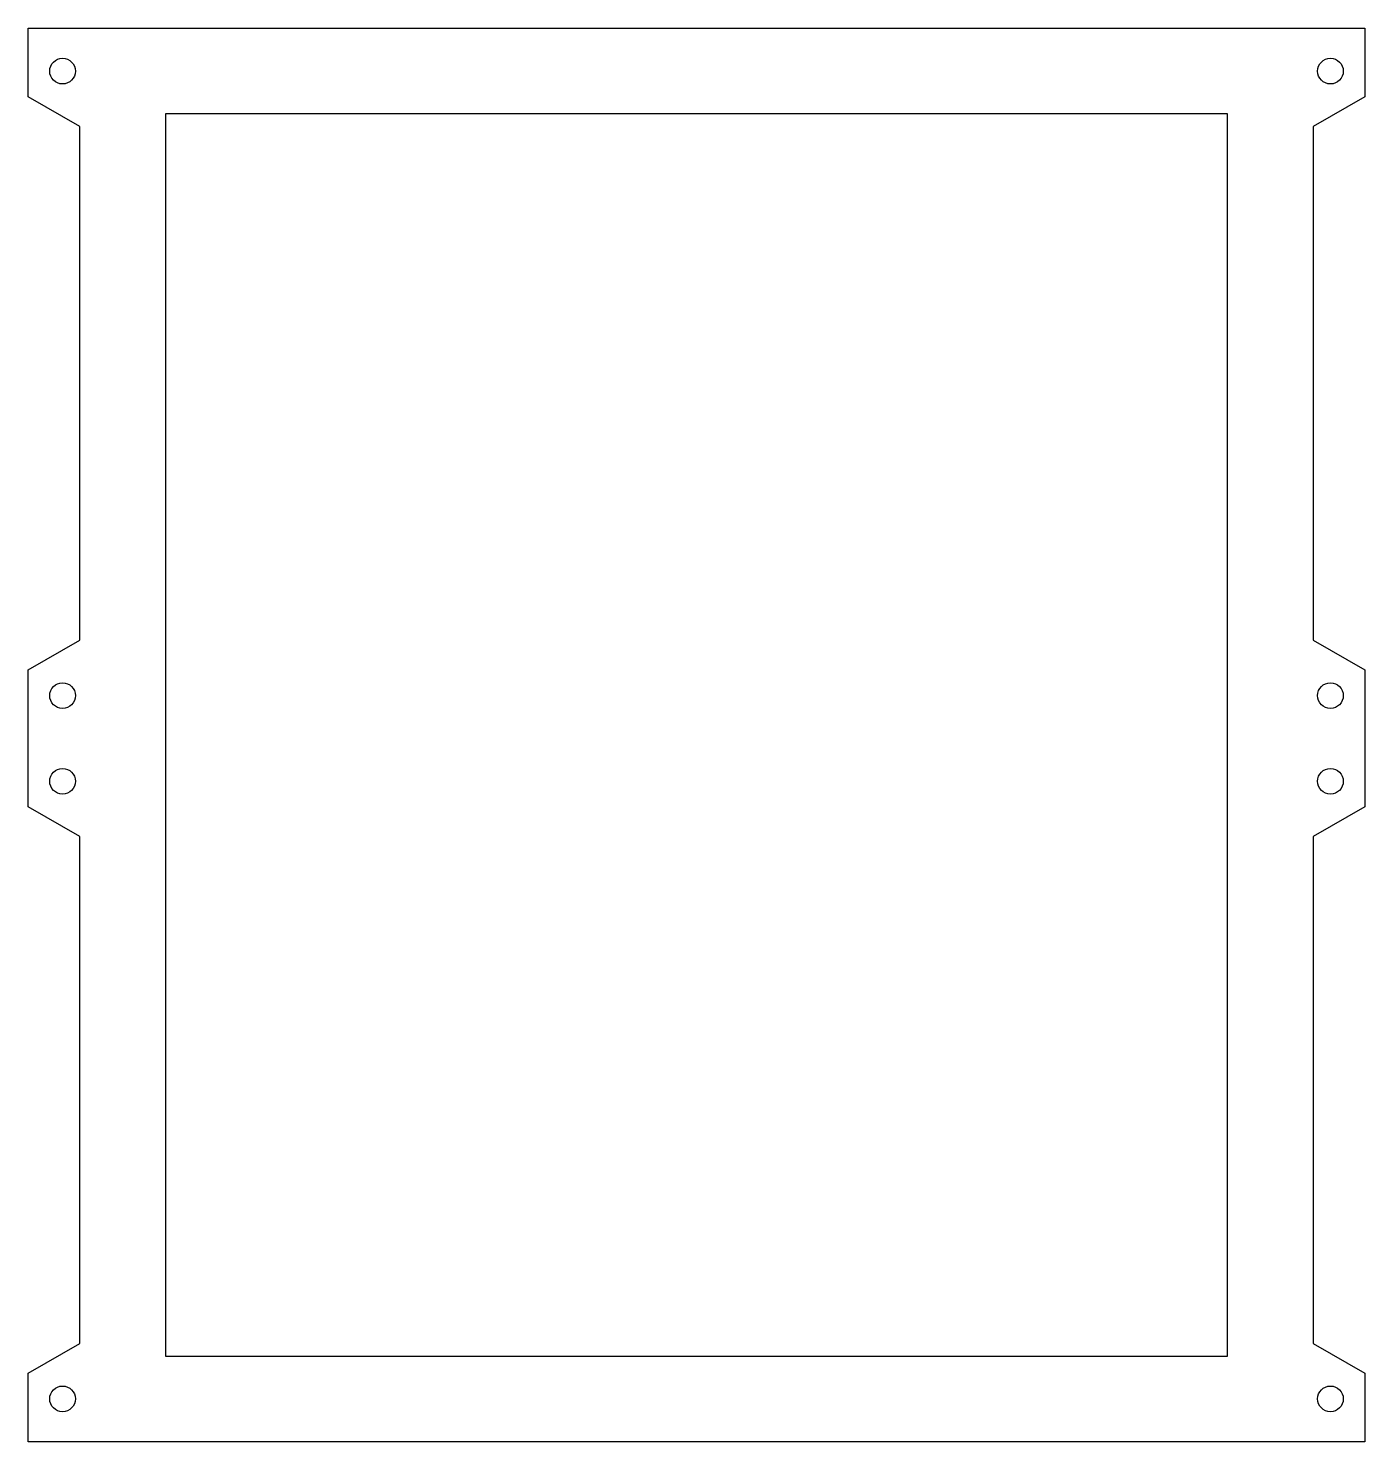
# Model space of a CAD drawing. Extents: x 0 to 156, y 0 to 165.
import ezdxf

# ---------------------------------------------------------------- set-up
doc = ezdxf.new("R2010")
doc.units = 0
doc.layers.get('0').update_dxf_attribs({"linetype": 'continuous'})

# ---------------------------------------------------------------- blocks, each defined once
blk = doc.blocks.new('SKETCH001')
at = {"color": 7}
for points in [[(0, 0), (0, 8), (6, 11.46), (6, 70.64), (0, 74.1), (0, 90.1), (6, 93.56), (6, 153.54), (0, 157), (0, 165), (156, 165), (156, 157), (150, 153.54), (150, 93.56), (156, 90.1), (156, 74.1), (150, 70.64), (150, 11.46), (156, 8), (156, 0)], [(16, 10), (140, 10), (140, 155), (16, 155)]]:
    blk.add_lwpolyline(points, close=True, dxfattribs=at)
for centre in [(4, 160), (152, 160), (4, 87.1), (152, 87.1), (4, 77.1), (152, 77.1), (4, 5), (152, 5)]:
    blk.add_circle(centre, 1.5, dxfattribs=at)

msp = doc.modelspace()

# ---------------------------------------------------------------- block references
msp.add_blockref('SKETCH001', (0, 0))

doc.saveas('drawing.dxf')
